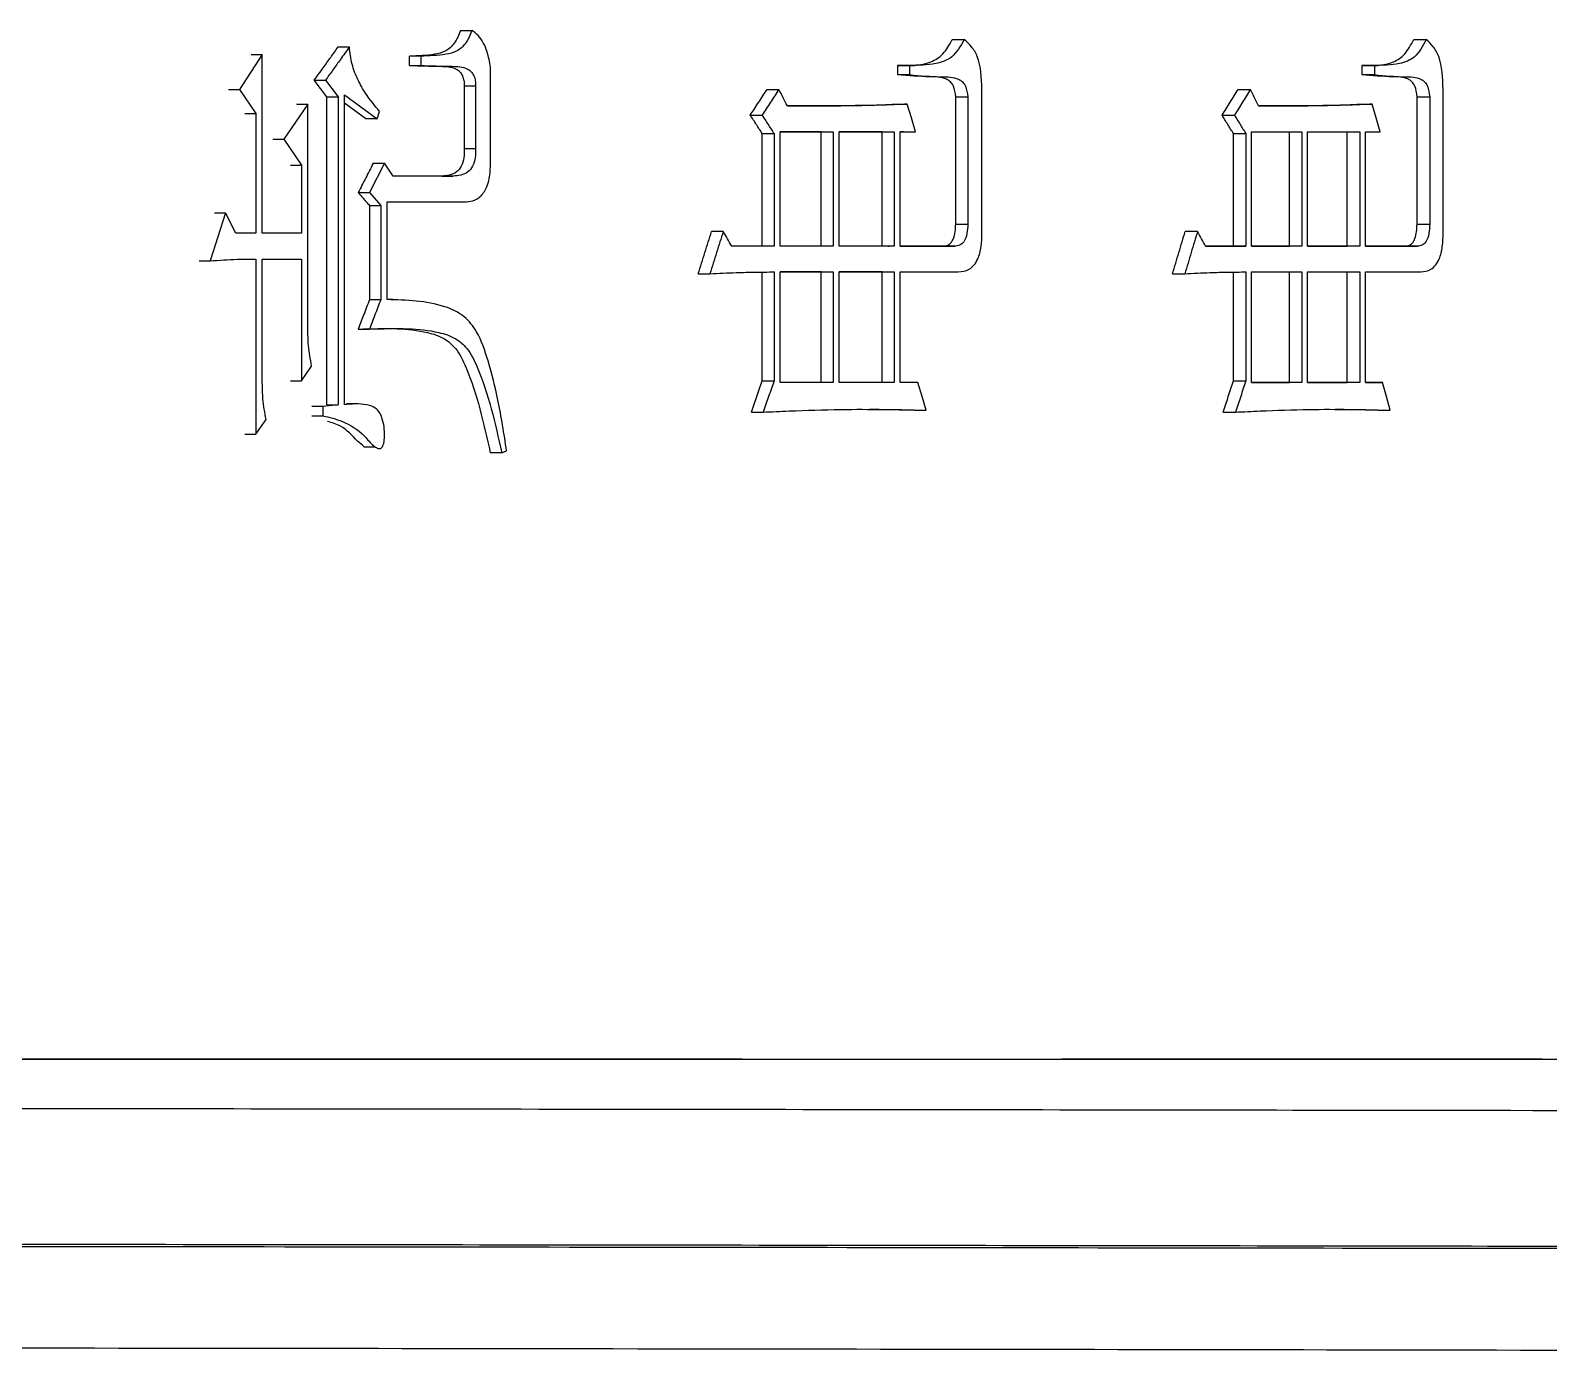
# Model space of a CAD drawing. Header units: millimetres. Extents: x 1890 to 4327, y 775 to 2498.
# Drawn here: x 3058.35 to 3067.25, y 1112.82 to 1120.62 of the extents above; entities that cross this region are included whole.
import ezdxf

# ---------------------------------------------------------------- set-up
doc = ezdxf.new("R2010")
doc.units = ezdxf.units.MM

msp = doc.modelspace()

# ---------------------------------------------------------------- linework, layer by layer
at = {"color": 7, "linetype": 'Continuous', "lineweight": 25}
for p, q in [((3060.872, 1120.6217), (3060.9387, 1120.6217)), ((3063.7561, 1120.5677), (3063.8266, 1120.5677)), ((3066.4632, 1120.5677), (3066.5372, 1120.5677)), ((3059.7095, 1120.4811), (3059.5756, 1120.2756)), ((3059.6444, 1120.4811), (3059.7095, 1120.4811)), ((3059.7095, 1119.4318), (3059.7095, 1120.4811)), ((3060.1544, 1120.5244), (3060.2202, 1120.5244)), ((3060.6391, 1120.4703), (3060.5727, 1120.4703)), ((3060.5727, 1120.4162), (3060.5727, 1120.4703)), ((3060.6391, 1120.4703), (3060.6391, 1120.4162)), ((3060.5727, 1120.4162), (3060.6391, 1120.4162)), ((3061.048, 1119.8645), (3061.048, 1120.4054)), ((3063.5062, 1120.4162), (3063.4362, 1120.4162)), ((3063.4362, 1120.4162), (3063.4362, 1120.3621)), ((3063.4362, 1120.3621), (3063.5062, 1120.3621)), ((3063.5062, 1120.4162), (3063.5062, 1120.3621)), ((3066.2333, 1120.4162), (3066.1597, 1120.4162)), ((3066.1597, 1120.4162), (3066.1597, 1120.3621)), ((3066.1597, 1120.3621), (3066.2333, 1120.3621)), ((3066.2333, 1120.4162), (3066.2333, 1120.3621)), ((3059.5107, 1120.2756), (3059.5756, 1120.2756)), ((3059.5756, 1120.2756), (3059.6723, 1120.1349)), ((3060.0143, 1120.3296), (3060.0799, 1120.3296)), ((3060.0881, 1120.2323), (3060.0143, 1120.3296)), ((3060.0799, 1120.3296), (3060.1538, 1120.2323)), ((3060.8939, 1120.2972), (3060.9606, 1120.2972)), ((3060.8939, 1120.2972), (3060.8939, 1119.9294)), ((3060.9606, 1120.2972), (3060.9606, 1119.9294)), ((3062.6706, 1120.2756), (3062.7397, 1120.2756)), ((3063.9307, 1119.4318), (3063.9307, 1120.2756)), ((3065.4329, 1120.2756), (3065.5056, 1120.2756)), ((3066.6359, 1119.4319), (3066.6359, 1120.2756)), ((3059.9764, 1120.189), (3059.8357, 1119.9835)), ((3059.9109, 1120.189), (3059.9764, 1120.189)), ((3059.9764, 1118.8693), (3059.9764, 1120.189)), ((3060.0881, 1120.2323), (3060.1538, 1120.2323)), ((3060.0881, 1118.4258), (3060.0881, 1120.2323)), ((3060.1538, 1120.2323), (3060.1538, 1118.4258)), ((3060.1907, 1120.2431), (3060.3822, 1120.1025)), ((3060.1907, 1118.4258), (3060.1907, 1120.2431)), ((3060.3162, 1120.1025), (3060.1907, 1120.1948)), ((3063.4222, 1120.189), (3063.4923, 1120.189)), ((3063.777, 1120.2325), (3063.8475, 1120.2325)), ((3063.777, 1119.4859), (3063.777, 1120.2325)), ((3063.8475, 1120.2325), (3063.8475, 1119.4859)), ((3066.1465, 1120.1891), (3066.2201, 1120.1891)), ((3066.4829, 1120.2326), (3066.5569, 1120.2326)), ((3066.4829, 1119.4859), (3066.4829, 1120.2326)), ((3066.5569, 1120.2326), (3066.5569, 1119.4859)), ((3059.6073, 1120.1349), (3059.6723, 1120.1349)), ((3059.6723, 1120.1349), (3059.6723, 1119.4318)), ((3060.3822, 1120.1025), (3060.3162, 1120.1025)), ((3060.3822, 1120.1025), (3060.3969, 1120.1458)), ((3062.5715, 1120.1241), (3062.6405, 1120.1241)), ((3065.3388, 1120.1242), (3065.4113, 1120.1242)), ((3062.6423, 1120.016), (3062.7113, 1120.016)), ((3062.6423, 1119.3561), (3062.6423, 1120.016)), ((3062.7113, 1120.016), (3062.7113, 1119.3561)), ((3062.7467, 1119.3561), (3062.7467, 1120.0268)), ((3062.7467, 1120.0268), (3063.0574, 1120.0268)), ((3062.9879, 1120.0268), (3062.7467, 1120.0268)), ((3062.9879, 1120.0268), (3063.0574, 1120.0268)), ((3062.9879, 1119.3561), (3062.9879, 1120.0268)), ((3063.0574, 1120.0268), (3063.0574, 1119.3561)), ((3063.0926, 1119.3561), (3063.0926, 1120.0268)), ((3063.0926, 1120.0268), (3063.4154, 1120.0268)), ((3063.3454, 1120.0268), (3063.0926, 1120.0268)), ((3063.3454, 1120.0268), (3063.4154, 1120.0268)), ((3063.3454, 1119.3561), (3063.3454, 1120.0268)), ((3063.4154, 1120.0268), (3063.4154, 1119.3561)), ((3063.4503, 1120.0268), (3063.5412, 1120.0268)), ((3063.4503, 1119.3561), (3063.4503, 1120.0268)), ((3063.471, 1120.0268), (3063.4503, 1120.0268)), ((3063.471, 1120.0268), (3063.5412, 1120.0268)), ((3065.406, 1120.016), (3065.4787, 1120.016)), ((3065.406, 1119.3561), (3065.406, 1120.016)), ((3065.4787, 1120.016), (3065.4787, 1119.3561)), ((3065.5123, 1119.3561), (3065.5123, 1120.0268)), ((3065.5123, 1120.0268), (3065.8073, 1120.0268)), ((3065.7343, 1119.3561), (3065.7343, 1120.0268)), ((3065.8073, 1120.0268), (3065.8073, 1119.3561)), ((3065.8408, 1119.3561), (3065.8408, 1120.0268)), ((3065.8408, 1120.0268), (3066.1471, 1120.0268)), ((3066.0736, 1119.3561), (3066.0736, 1120.0268)), ((3066.1471, 1120.0268), (3066.1471, 1119.3561)), ((3066.1803, 1120.0268), (3066.2665, 1120.0268)), ((3066.1803, 1119.3561), (3066.1803, 1120.0268)), ((3059.7704, 1119.9835), (3059.8357, 1119.9835)), ((3059.8357, 1119.9835), (3059.9394, 1119.832)), ((3060.8939, 1119.9294), (3060.9606, 1119.9294)), ((3059.874, 1119.832), (3059.9394, 1119.832)), ((3059.9394, 1119.832), (3059.9394, 1119.4318)), ((3060.4263, 1119.8429), (3060.338, 1119.6698)), ((3060.3602, 1119.8429), (3060.4263, 1119.8429)), ((3060.4777, 1119.7671), (3060.4263, 1119.8429)), ((3060.8293, 1119.7672), (3060.4777, 1119.7671)), ((3060.7627, 1119.7672), (3060.8293, 1119.7672)), ((3060.2721, 1119.6698), (3060.338, 1119.6698)), ((3060.338, 1119.6698), (3060.4042, 1119.5941)), ((3059.4937, 1119.5508), (3059.4042, 1119.2695)), ((3059.4289, 1119.5508), (3059.4937, 1119.5508)), ((3059.5533, 1119.4318), (3059.4937, 1119.5508)), ((3060.3382, 1119.5941), (3060.4042, 1119.5941)), ((3060.3382, 1119.5941), (3060.3382, 1119.0424)), ((3060.4042, 1119.5941), (3060.4042, 1119.0424)), ((3060.441, 1119.6157), (3060.8804, 1119.6157)), ((3060.441, 1119.0424), (3060.441, 1119.6157)), ((3060.441, 1119.6157), (3060.8137, 1119.6157)), ((3060.8137, 1119.6157), (3060.8804, 1119.6157)), ((3063.777, 1119.4859), (3063.8475, 1119.4859)), ((3066.4829, 1119.4859), (3066.5569, 1119.4859)), ((3059.6723, 1119.4318), (3059.5533, 1119.4318)), ((3059.9394, 1119.4318), (3059.7095, 1119.4318)), ((3062.4131, 1119.4426), (3062.3444, 1119.4426)), ((3065.1952, 1119.4427), (3065.123, 1119.4427)), ((3062.7113, 1119.3561), (3062.4629, 1119.3561)), ((3063.0574, 1119.3561), (3062.7467, 1119.3561)), ((3063.4154, 1119.3561), (3063.0926, 1119.3561)), ((3063.3803, 1119.3561), (3063.3855, 1119.3561)), ((3063.7711, 1119.3561), (3063.4503, 1119.3561)), ((3063.4503, 1119.3561), (3063.7006, 1119.3561)), ((3063.7006, 1119.3561), (3063.7711, 1119.3561)), ((3065.4787, 1119.3561), (3065.2426, 1119.3561)), ((3065.2426, 1119.3561), (3065.406, 1119.3561)), ((3065.406, 1119.3561), (3065.4787, 1119.3561)), ((3065.8073, 1119.3561), (3065.5123, 1119.3561)), ((3065.5123, 1119.3561), (3065.7343, 1119.3561)), ((3065.8073, 1119.3561), (3065.7343, 1119.3561)), ((3066.1471, 1119.3561), (3065.8408, 1119.3561)), ((3065.8408, 1119.3561), (3066.0736, 1119.3561)), ((3066.1471, 1119.3561), (3066.0736, 1119.3561)), ((3066.4845, 1119.3561), (3066.1803, 1119.3561)), ((3066.1803, 1119.3561), (3066.4105, 1119.3561)), ((3066.4105, 1119.3561), (3066.4845, 1119.3561)), ((3059.3396, 1119.2695), (3059.4042, 1119.2695)), ((3059.6723, 1119.2804), (3059.6723, 1118.2527)), ((3059.7095, 1119.2804), (3059.9394, 1119.2804)), ((3059.7095, 1118.5556), (3059.7095, 1119.2804)), ((3059.874, 1119.2804), (3059.9394, 1119.2804)), ((3059.9394, 1119.2804), (3059.9394, 1118.5664)), ((3062.6423, 1118.5664), (3062.6423, 1119.2047)), ((3062.7113, 1119.2047), (3062.7113, 1118.5664)), ((3062.7467, 1118.5556), (3062.7467, 1119.2047)), ((3062.7467, 1119.2047), (3063.0574, 1119.2047)), ((3062.9879, 1119.2047), (3062.7467, 1119.2047)), ((3062.9879, 1119.2047), (3063.0574, 1119.2047)), ((3062.9879, 1118.5556), (3062.9879, 1119.2047)), ((3063.0574, 1119.2047), (3063.0574, 1118.5556)), ((3063.0926, 1118.5556), (3063.0926, 1119.2047)), ((3063.0926, 1119.2047), (3063.4154, 1119.2047)), ((3063.3454, 1119.2047), (3063.0926, 1119.2047)), ((3063.3454, 1119.2047), (3063.4154, 1119.2047)), ((3063.3454, 1118.5556), (3063.3454, 1119.2047)), ((3063.4154, 1119.2047), (3063.4154, 1118.5556)), ((3063.4503, 1119.2047), (3063.7919, 1119.2047)), ((3063.4503, 1118.5556), (3063.4503, 1119.2047)), ((3065.406, 1118.5665), (3065.406, 1119.2047)), ((3065.4787, 1119.2047), (3065.4787, 1118.5665)), ((3065.5123, 1118.5556), (3065.5123, 1119.2047)), ((3065.5123, 1119.2047), (3065.8073, 1119.2047)), ((3065.7343, 1118.5557), (3065.7343, 1119.2047)), ((3065.8073, 1119.2047), (3065.8073, 1118.5557)), ((3065.8408, 1118.5557), (3065.8408, 1119.2047)), ((3065.8408, 1119.2047), (3066.1471, 1119.2047)), ((3066.0736, 1118.5557), (3066.0736, 1119.2047)), ((3066.1471, 1119.2047), (3066.1471, 1118.5557)), ((3066.1803, 1119.2047), (3066.5043, 1119.2047)), ((3066.1803, 1118.5557), (3066.1803, 1119.2047)), ((3062.2662, 1119.1938), (3062.3347, 1119.1938)), ((3065.0486, 1119.1939), (3065.1207, 1119.1939)), ((3060.3382, 1119.0424), (3060.4042, 1119.0424)), ((3060.4752, 1119.043), (3060.441, 1119.043)), ((3060.2721, 1118.8693), (3060.338, 1118.8693)), ((3059.9394, 1118.5664), (3059.9986, 1118.653)), ((3062.6423, 1118.5664), (3062.7113, 1118.5664)), ((3063.0574, 1118.5556), (3062.7467, 1118.5556)), ((3063.4154, 1118.5556), (3063.0926, 1118.5556)), ((3063.5551, 1118.5556), (3063.4503, 1118.5556)), ((3065.406, 1118.5665), (3065.4787, 1118.5665)), ((3065.8073, 1118.5557), (3065.5123, 1118.5556)), ((3065.5123, 1118.5556), (3065.7343, 1118.5557)), ((3065.8073, 1118.5557), (3065.7343, 1118.5557)), ((3066.1471, 1118.5557), (3065.8408, 1118.5557)), ((3065.8408, 1118.5557), (3066.0736, 1118.5557)), ((3066.1471, 1118.5557), (3066.0736, 1118.5557)), ((3066.2797, 1118.5557), (3066.1803, 1118.5557)), ((3066.1803, 1118.5557), (3066.206, 1118.5557)), ((3066.206, 1118.5557), (3066.2797, 1118.5557)), ((3060.0651, 1118.415), (3059.9996, 1118.415)), ((3060.1538, 1118.4258), (3060.0651, 1118.415)), ((3060.0651, 1118.415), (3060.0651, 1118.3609)), ((3060.0881, 1118.4258), (3060.1538, 1118.4258)), ((3060.2686, 1118.4304), (3060.2023, 1118.4304)), ((3063.5338, 1118.3934), (3063.604, 1118.3934)), ((3066.2523, 1118.3934), (3066.326, 1118.3934)), ((3059.6723, 1118.2527), (3059.7318, 1118.3393)), ((3059.9995, 1118.3609), (3060.0651, 1118.3609)), ((3062.5786, 1118.3825), (3062.6476, 1118.3825)), ((3065.3455, 1118.3826), (3065.4181, 1118.3826)), ((3060.3048, 1118.1791), (3060.3712, 1118.179)), ((3061.1135, 1118.1446), (3061.1426, 1118.1554))]:
    msp.add_line(p, q, dxfattribs=at)
at = {"color": 7, "linetype": 'Continuous', "lineweight": 25, "flags": 128}
for points in [[(3063.5412, 1120.0268), (3063.5167, 1120.1079), (3063.4923, 1120.189)], [(3066.2665, 1120.0268), (3066.2433, 1120.1079), (3066.2201, 1120.1891)], [(3059.874, 1118.5664), (3059.8903, 1118.5664), (3059.9067, 1118.5664), (3059.9394, 1118.5664)], [(3063.604, 1118.3934), (3063.5795, 1118.4745), (3063.5551, 1118.5556)], [(3066.326, 1118.3934), (3066.3029, 1118.4745), (3066.2797, 1118.5557)], [(3059.6073, 1118.2527), (3059.6235, 1118.2527), (3059.6398, 1118.2527), (3059.6723, 1118.2527)], [(3061.1135, 1118.1446), (3061.0859, 1118.1446), (3061.0662, 1118.1446), (3061.0466, 1118.1446)]]:
    msp.add_lwpolyline(points, dxfattribs=at)
at = {"color": 7, "linetype": 'Continuous', "lineweight": 25}
for points, knots in [([(3060.872, 1120.6217), (3060.8614, 1120.595), (3060.8405, 1120.5428), (3060.7835, 1120.4943), (3060.6924, 1120.4746), (3060.6221, 1120.4721), (3060.5727, 1120.4703)], [0, 0, 0, 0, 0.195785, 0.383105, 0.567257, 1, 1, 1, 1]), ([(3060.9387, 1120.6217), (3060.9281, 1120.595), (3060.9072, 1120.5428), (3060.8501, 1120.4943), (3060.7589, 1120.4746), (3060.6885, 1120.4721), (3060.6391, 1120.4703)], [0, 0, 0, 0, 0.1956589, 0.3829548, 0.5671446, 1, 1, 1, 1]), ([(3061.048, 1120.4054), (3061.0426, 1120.4364), (3061.0338, 1120.4871), (3061.0071, 1120.5496), (3060.977, 1120.5939), (3060.9514, 1120.6125), (3060.9387, 1120.6217)], [0, 0, 0, 0, 0.349141, 0.571236, 0.788179, 1, 1, 1, 1]), ([(3063.4362, 1120.4162), (3063.5022, 1120.4141), (3063.5945, 1120.411), (3063.7067, 1120.4777), (3063.7395, 1120.5373), (3063.7561, 1120.5677)], [0, 0, 0, 0, 0.552607, 0.772172, 1, 1, 1, 1]), ([(3063.8266, 1120.5677), (3063.8046, 1120.5295), (3063.7614, 1120.4547), (3063.6409, 1120.4177), (3063.5573, 1120.4168), (3063.5062, 1120.4162)], [0, 0, 0, 0, 0.287877, 0.565058, 1, 1, 1, 1]), ([(3063.9307, 1120.2756), (3063.9284, 1120.3437), (3063.9251, 1120.4378), (3063.8713, 1120.5288), (3063.8414, 1120.5548), (3063.8266, 1120.5677)], [0, 0, 0, 0, 0.5701603, 0.7877126, 1, 1, 1, 1]), ([(3066.1597, 1120.4162), (3066.2224, 1120.4141), (3066.3099, 1120.4111), (3066.4163, 1120.4778), (3066.4474, 1120.5374), (3066.4632, 1120.5677)], [0, 0, 0, 0, 0.552607, 0.772172, 1, 1, 1, 1]), ([(3066.5372, 1120.5677), (3066.5163, 1120.5296), (3066.4753, 1120.4547), (3066.3611, 1120.4177), (3066.2818, 1120.4168), (3066.2333, 1120.4162)], [0, 0, 0, 0, 0.287877, 0.565058, 1, 1, 1, 1]), ([(3066.6359, 1120.2756), (3066.6336, 1120.3437), (3066.6305, 1120.4378), (3066.5795, 1120.5289), (3066.5512, 1120.5549), (3066.5372, 1120.5677)], [0, 0, 0, 0, 0.57016, 0.787713, 1, 1, 1, 1]), ([(3060.0143, 1120.3296), (3060.0318, 1120.354), (3060.064, 1120.3986), (3060.1106, 1120.4635), (3060.1398, 1120.5041), (3060.1544, 1120.5244)], [0, 0, 0, 0, 0.375264, 0.687632, 1, 1, 1, 1]), ([(3060.2202, 1120.5244), (3060.2026, 1120.5), (3060.1705, 1120.4554), (3060.1238, 1120.3905), (3060.0945, 1120.3499), (3060.0799, 1120.3296)], [0, 0, 0, 0, 0.375031, 0.687515, 1, 1, 1, 1]), ([(3060.3969, 1120.1458), (3060.3688, 1120.1803), (3060.3223, 1120.2374), (3060.2685, 1120.3315), (3060.232, 1120.4223), (3060.2241, 1120.4902), (3060.2202, 1120.5244)], [0, 0, 0, 0, 0.3332308, 0.5520954, 0.7744581, 1, 1, 1, 1]), ([(3060.5727, 1120.4162), (3060.6325, 1120.414), (3060.7234, 1120.4106), (3060.8258, 1120.4104), (3060.8685, 1120.3805), (3060.8846, 1120.3565), (3060.8927, 1120.327), (3060.8935, 1120.3072), (3060.8939, 1120.2972)], [0, 0, 0, 0, 0.491899, 0.747199, 0.81233, 0.879619, 0.939283, 1, 1, 1, 1]), ([(3060.6391, 1120.4162), (3060.699, 1120.414), (3060.7899, 1120.4105), (3060.8925, 1120.4104), (3060.9352, 1120.3805), (3060.9513, 1120.3565), (3060.9595, 1120.327), (3060.9602, 1120.3072), (3060.9606, 1120.2972)], [0, 0, 0, 0, 0.492006, 0.747357, 0.812482, 0.879737, 0.939347, 1, 1, 1, 1]), ([(3063.777, 1120.2325), (3063.7742, 1120.2542), (3063.7698, 1120.2881), (3063.7465, 1120.3217), (3063.7007, 1120.3503), (3063.5941, 1120.3472), (3063.4989, 1120.3562), (3063.4362, 1120.3621)], [0, 0, 0, 0, 0.119281, 0.186046, 0.251055, 0.506993, 1, 1, 1, 1]), ([(3063.5062, 1120.3621), (3063.569, 1120.3562), (3063.6644, 1120.3472), (3063.7711, 1120.3503), (3063.817, 1120.3217), (3063.8403, 1120.2881), (3063.8447, 1120.2542), (3063.8475, 1120.2325)], [0, 0, 0, 0, 0.493108, 0.749094, 0.814101, 0.880835, 1, 1, 1, 1]), ([(3066.4829, 1120.2326), (3066.4802, 1120.2543), (3066.4761, 1120.2882), (3066.454, 1120.3217), (3066.4105, 1120.3503), (3066.3095, 1120.3473), (3066.2192, 1120.3562), (3066.1597, 1120.3621)], [0, 0, 0, 0, 0.11952, 0.186238, 0.251201, 0.506978, 1, 1, 1, 1]), ([(3066.2333, 1120.3621), (3066.2929, 1120.3562), (3066.3833, 1120.3473), (3066.4845, 1120.3503), (3066.528, 1120.3217), (3066.5501, 1120.2882), (3066.5543, 1120.2543), (3066.5569, 1120.2326)], [0, 0, 0, 0, 0.493123, 0.748949, 0.813909, 0.880596, 1, 1, 1, 1]), ([(3062.5715, 1120.1241), (3062.588, 1120.1494), (3062.6211, 1120.1999), (3062.6541, 1120.2503), (3062.6706, 1120.2756)], [0, 0, 0, 0, 0.499999, 1, 1, 1, 1]), ([(3062.7397, 1120.2756), (3062.7231, 1120.2503), (3062.6901, 1120.1999), (3062.657, 1120.1494), (3062.6405, 1120.1241)], [0, 0, 0, 0, 0.499999, 1, 1, 1, 1]), ([(3062.7892, 1120.1782), (3062.7809, 1120.1944), (3062.7644, 1120.2269), (3062.7479, 1120.2594), (3062.7397, 1120.2756)], [0, 0, 0, 0, 0.5, 1, 1, 1, 1]), ([(3065.3388, 1120.1242), (3065.3545, 1120.1494), (3065.3859, 1120.1999), (3065.4172, 1120.2504), (3065.4329, 1120.2756)], [0, 0, 0, 0, 0.499999, 1, 1, 1, 1]), ([(3065.5056, 1120.2756), (3065.4899, 1120.2504), (3065.4585, 1120.1999), (3065.427, 1120.1494), (3065.4113, 1120.1242)], [0, 0, 0, 0, 0.499999, 1, 1, 1, 1]), ([(3065.5526, 1120.1782), (3065.5448, 1120.1945), (3065.5291, 1120.2269), (3065.5134, 1120.2594), (3065.5056, 1120.2756)], [0, 0, 0, 0, 0.5, 1, 1, 1, 1]), ([(3062.7891, 1120.1784), (3062.8481, 1120.1786), (3062.948, 1120.1788), (3063.0679, 1120.1797), (3063.1393, 1120.1803), (3063.1749, 1120.181), (3063.2004, 1120.1815), (3063.2563, 1120.1825), (3063.332, 1120.1845), (3063.3974, 1120.1878), (3063.4222, 1120.189)], [0, 0, 0, 0, 0.277882, 0.471087, 0.56769, 0.615991, 0.640142, 0.688443, 0.881653, 1, 1, 1, 1]), ([(3063.4923, 1120.189), (3063.4517, 1120.1871), (3063.4061, 1120.1849), (3063.3401, 1120.1828), (3063.274, 1120.1815), (3063.1926, 1120.1799), (3063.111, 1120.1795), (3063.0599, 1120.1791), (3063.0241, 1120.1789), (3063.0037, 1120.1788), (3062.9909, 1120.1788), (3062.9807, 1120.1787), (3062.9705, 1120.1787), (3062.9602, 1120.1787), (3062.9474, 1120.1786), (3062.9372, 1120.1786), (3062.9244, 1120.1785), (3062.9142, 1120.1785), (3062.9014, 1120.1785), (3062.8911, 1120.1784), (3062.8809, 1120.1784), (3062.8706, 1120.1784), (3062.8604, 1120.1784), (3062.8476, 1120.1783), (3062.8386, 1120.1783), (3062.8296, 1120.1783), (3062.8245, 1120.1783), (3062.8181, 1120.1783), (3062.813, 1120.1783), (3062.8078, 1120.1783), (3062.8028, 1120.1782), (3062.7966, 1120.1782), (3062.7917, 1120.1782), (3062.7892, 1120.1782)], [0, 0, 0, 0, 0.174064, 0.195822, 0.282854, 0.456917, 0.543949, 0.63098, 0.674496, 0.696254, 0.718011, 0.72889, 0.739769, 0.761527, 0.772406, 0.794164, 0.805043, 0.826801, 0.83768, 0.859437, 0.870316, 0.881195, 0.902953, 0.913832, 0.93559, 0.941029, 0.951908, 0.957348, 0.968227, 0.973666, 0.979105, 0.989553, 1, 1, 1, 1]), ([(3065.5525, 1120.1785), (3065.6062, 1120.1786), (3065.6988, 1120.1788), (3065.8103, 1120.1797), (3065.878, 1120.1803), (3065.9118, 1120.181), (3065.936, 1120.1815), (3065.9891, 1120.1825), (3066.0609, 1120.1845), (3066.1229, 1120.1878), (3066.1465, 1120.1891)], [0, 0, 0, 0, 0.269347, 0.464835, 0.56258, 0.611452, 0.635888, 0.68476, 0.880254, 1, 1, 1, 1]), ([(3066.2201, 1120.1891), (3066.1816, 1120.1871), (3066.1383, 1120.1849), (3066.0757, 1120.1829), (3066.013, 1120.1816), (3065.9357, 1120.18), (3065.8582, 1120.1796), (3065.8097, 1120.1792), (3065.7758, 1120.179), (3065.7564, 1120.1789), (3065.7442, 1120.1788), (3065.7345, 1120.1788), (3065.7248, 1120.1787), (3065.7151, 1120.1787), (3065.7029, 1120.1786), (3065.6932, 1120.1786), (3065.6811, 1120.1786), (3065.6713, 1120.1785), (3065.6592, 1120.1785), (3065.6495, 1120.1785), (3065.6397, 1120.1784), (3065.63, 1120.1784), (3065.6203, 1120.1784), (3065.6081, 1120.1784), (3065.5996, 1120.1783), (3065.591, 1120.1783), (3065.5862, 1120.1783), (3065.5801, 1120.1783), (3065.5752, 1120.1783), (3065.5703, 1120.1783), (3065.5656, 1120.1783), (3065.5597, 1120.1783), (3065.555, 1120.1782), (3065.5526, 1120.1782)], [0, 0, 0, 0, 0.174064, 0.195822, 0.282854, 0.456917, 0.543949, 0.63098, 0.674496, 0.696253, 0.718011, 0.72889, 0.739769, 0.761527, 0.772406, 0.794164, 0.805043, 0.8268, 0.837679, 0.859437, 0.870316, 0.881195, 0.902953, 0.913832, 0.93559, 0.941029, 0.951908, 0.957347, 0.968226, 0.973666, 0.979105, 0.989553, 1, 1, 1, 1]), ([(3062.6423, 1120.016), (3062.6305, 1120.034), (3062.6069, 1120.07), (3062.5833, 1120.1061), (3062.5715, 1120.1241)], [0, 0, 0, 0, 0.5, 1, 1, 1, 1]), ([(3062.6405, 1120.1241), (3062.6523, 1120.1061), (3062.6759, 1120.07), (3062.6995, 1120.034), (3062.7113, 1120.016)], [0, 0, 0, 0, 0.499999, 1, 1, 1, 1]), ([(3065.406, 1120.016), (3065.3948, 1120.034), (3065.3724, 1120.0701), (3065.35, 1120.1061), (3065.3388, 1120.1242)], [0, 0, 0, 0, 0.5, 1, 1, 1, 1]), ([(3065.4113, 1120.1242), (3065.4226, 1120.1061), (3065.445, 1120.0701), (3065.4675, 1120.034), (3065.4787, 1120.016)], [0, 0, 0, 0, 0.499999, 1, 1, 1, 1]), ([(3060.8939, 1119.9294), (3060.894, 1119.9111), (3060.8942, 1119.8747), (3060.8792, 1119.8234), (3060.8358, 1119.773), (3060.7926, 1119.7696), (3060.7627, 1119.7672)], [0, 0, 0, 0, 0.198278, 0.392536, 0.578687, 1, 1, 1, 1]), ([(3060.9606, 1119.9294), (3060.9607, 1119.9111), (3060.961, 1119.8747), (3060.9459, 1119.8234), (3060.9025, 1119.773), (3060.8593, 1119.7696), (3060.8293, 1119.7672)], [0, 0, 0, 0, 0.19814, 0.3923, 0.578456, 1, 1, 1, 1]), ([(3060.3602, 1119.8429), (3060.3455, 1119.814), (3060.3162, 1119.7563), (3060.2868, 1119.6986), (3060.2721, 1119.6698)], [0, 0, 0, 0, 0.5, 1, 1, 1, 1]), ([(3060.8804, 1119.6157), (3060.8977, 1119.6157), (3060.9324, 1119.6157), (3060.9838, 1119.6377), (3061.0271, 1119.6924), (3061.0477, 1119.7745), (3061.0479, 1119.8343), (3061.048, 1119.8645)], [0, 0, 0, 0, 0.177785, 0.356958, 0.541697, 0.768829, 1, 1, 1, 1]), ([(3060.2721, 1119.6698), (3060.2817, 1119.6588), (3060.2975, 1119.6407), (3060.3195, 1119.6155), (3060.332, 1119.6012), (3060.3382, 1119.5941)], [0, 0, 0, 0, 0.434981, 0.71749, 1, 1, 1, 1]), ([(3063.7006, 1119.3561), (3063.7087, 1119.3566), (3063.725, 1119.3577), (3063.7481, 1119.3724), (3063.7738, 1119.4131), (3063.7756, 1119.4557), (3063.777, 1119.4859)], [0, 0, 0, 0, 0.177833, 0.357864, 0.544114, 1, 1, 1, 1]), ([(3063.8475, 1119.4859), (3063.8469, 1119.4671), (3063.8456, 1119.4302), (3063.8291, 1119.3822), (3063.8, 1119.3583), (3063.7806, 1119.3568), (3063.7711, 1119.3561)], [0, 0, 0, 0, 0.293264, 0.577264, 0.790624, 1, 1, 1, 1]), ([(3066.4105, 1119.3561), (3066.4182, 1119.3567), (3066.4337, 1119.3577), (3066.4556, 1119.3725), (3066.4799, 1119.4131), (3066.4816, 1119.4557), (3066.4829, 1119.4859)], [0, 0, 0, 0, 0.177833, 0.357864, 0.544114, 1, 1, 1, 1]), ([(3066.5569, 1119.4859), (3066.5563, 1119.4672), (3066.5552, 1119.4302), (3066.5395, 1119.3822), (3066.5119, 1119.3584), (3066.4936, 1119.3569), (3066.4845, 1119.3561)], [0, 0, 0, 0, 0.293264, 0.577264, 0.790624, 1, 1, 1, 1]), ([(3062.2662, 1119.1938), (3062.2792, 1119.2353), (3062.3053, 1119.3182), (3062.3314, 1119.4012), (3062.3444, 1119.4426)], [0, 0, 0, 0, 0.5, 1, 1, 1, 1]), ([(3062.4131, 1119.4426), (3062.4, 1119.4012), (3062.3739, 1119.3182), (3062.3478, 1119.2353), (3062.3347, 1119.1938)], [0, 0, 0, 0, 0.499999, 1, 1, 1, 1]), ([(3062.4629, 1119.3561), (3062.4546, 1119.3705), (3062.438, 1119.3994), (3062.4214, 1119.4282), (3062.4131, 1119.4426)], [0, 0, 0, 0, 0.500001, 1, 1, 1, 1]), ([(3063.7919, 1119.2047), (3063.8138, 1119.2067), (3063.8582, 1119.2109), (3063.909, 1119.2724), (3063.9284, 1119.3533), (3063.93, 1119.4055), (3063.9307, 1119.4318)], [0, 0, 0, 0, 0.266734, 0.54095, 0.768753, 1, 1, 1, 1]), ([(3065.0486, 1119.1939), (3065.061, 1119.2353), (3065.0858, 1119.3183), (3065.1106, 1119.4012), (3065.123, 1119.4427)], [0, 0, 0, 0, 0.5, 1, 1, 1, 1]), ([(3065.1952, 1119.4427), (3065.1828, 1119.4012), (3065.158, 1119.3183), (3065.1331, 1119.2353), (3065.1207, 1119.1939)], [0, 0, 0, 0, 0.499999, 1, 1, 1, 1]), ([(3065.2426, 1119.3561), (3065.2347, 1119.3706), (3065.2189, 1119.3994), (3065.2031, 1119.4282), (3065.1952, 1119.4427)], [0, 0, 0, 0, 0.500001, 1, 1, 1, 1]), ([(3066.5043, 1119.2047), (3066.525, 1119.2067), (3066.5671, 1119.2109), (3066.6152, 1119.2725), (3066.6337, 1119.3533), (3066.6351, 1119.4055), (3066.6359, 1119.4319)], [0, 0, 0, 0, 0.266734, 0.54095, 0.768753, 1, 1, 1, 1]), ([(3059.4042, 1119.2695), (3059.4307, 1119.2717), (3059.4836, 1119.276), (3059.5731, 1119.2795), (3059.6359, 1119.28), (3059.6723, 1119.2804)], [0, 0, 0, 0, 0.296184, 0.592391, 1, 1, 1, 1]), ([(3062.3347, 1119.1938), (3062.3863, 1119.1966), (3062.4751, 1119.2014), (3062.6006, 1119.2039), (3062.6744, 1119.2044), (3062.7113, 1119.2047)], [0, 0, 0, 0, 0.41049, 0.705225, 1, 1, 1, 1]), ([(3065.1207, 1119.1939), (3065.1698, 1119.1966), (3065.2541, 1119.2014), (3065.3734, 1119.2039), (3065.4436, 1119.2044), (3065.4787, 1119.2047)], [0, 0, 0, 0, 0.41049, 0.705225, 1, 1, 1, 1]), ([(3060.3382, 1119.0424), (3060.3325, 1119.0274), (3060.321, 1118.9974), (3060.299, 1118.9397), (3060.2826, 1118.897), (3060.2721, 1118.8693)], [0, 0, 0, 0, 0.260074, 0.520148, 1, 1, 1, 1]), ([(3060.4042, 1119.0424), (3060.3985, 1119.0274), (3060.387, 1118.9974), (3060.3649, 1118.9397), (3060.3486, 1118.897), (3060.338, 1118.8693)], [0, 0, 0, 0, 0.2600044, 0.5200088, 1, 1, 1, 1]), ([(3061.1426, 1118.1554), (3061.1273, 1118.2553), (3061.0999, 1118.4347), (3061.0401, 1118.668), (3060.9827, 1118.8428), (3060.891, 1118.9557), (3060.7109, 1119.0357), (3060.555, 1119.0395), (3060.441, 1119.0424)], [0, 0, 0, 0, 0.205, 0.367779, 0.497733, 0.583522, 0.695132, 1, 1, 1, 1]), ([(3059.9986, 1118.653), (3059.9912, 1118.6927), (3059.9781, 1118.7639), (3059.9769, 1118.837), (3059.9764, 1118.8693)], [0, 0, 0, 0, 0.558835, 1, 1, 1, 1]), ([(3060.2721, 1118.8693), (3060.3482, 1118.8719), (3060.4844, 1118.8766), (3060.6541, 1118.8598), (3060.7716, 1118.8225), (3060.8532, 1118.7543), (3060.9601, 1118.5326), (3061.0082, 1118.3167), (3061.0466, 1118.1446)], [0, 0, 0, 0, 0.208347, 0.373093, 0.466942, 0.53827, 0.631812, 1, 1, 1, 1]), ([(3060.338, 1118.8693), (3060.4141, 1118.8719), (3060.5501, 1118.8766), (3060.7199, 1118.8599), (3060.8376, 1118.8229), (3060.9196, 1118.7547), (3061.0269, 1118.533), (3061.0751, 1118.3169), (3061.1135, 1118.1446)], [0, 0, 0, 0, 0.208188, 0.372019, 0.466812, 0.538301, 0.631663, 1, 1, 1, 1]), ([(3059.7318, 1118.3393), (3059.7244, 1118.379), (3059.7112, 1118.4502), (3059.71, 1118.5233), (3059.7095, 1118.5556)], [0, 0, 0, 0, 0.558835, 1, 1, 1, 1]), ([(3062.5786, 1118.3825), (3062.5892, 1118.4132), (3062.6105, 1118.4745), (3062.6317, 1118.5358), (3062.6423, 1118.5664)], [0, 0, 0, 0, 0.5, 1, 1, 1, 1]), ([(3062.7113, 1118.5664), (3062.7007, 1118.5358), (3062.6795, 1118.4745), (3062.6582, 1118.4132), (3062.6476, 1118.3825)], [0, 0, 0, 0, 0.5, 1, 1, 1, 1]), ([(3065.3455, 1118.3826), (3065.3556, 1118.4132), (3065.3758, 1118.4745), (3065.3959, 1118.5358), (3065.406, 1118.5665)], [0, 0, 0, 0, 0.5, 1, 1, 1, 1]), ([(3065.4787, 1118.5665), (3065.4686, 1118.5358), (3065.4484, 1118.4745), (3065.4282, 1118.4132), (3065.4181, 1118.3826)], [0, 0, 0, 0, 0.5, 1, 1, 1, 1]), ([(3060.0651, 1118.3609), (3060.1034, 1118.3519), (3060.1896, 1118.3315), (3060.2923, 1118.2674), (3060.3494, 1118.1934), (3060.3797, 1118.1726), (3060.3934, 1118.168), (3060.4023, 1118.1683), (3060.4098, 1118.1734), (3060.4167, 1118.1836), (3060.4242, 1118.206), (3060.4294, 1118.2632), (3060.4209, 1118.3281), (3060.3972, 1118.3833), (3060.3713, 1118.4101), (3060.3069, 1118.4336), (3060.2448, 1118.431), (3060.1958, 1118.4263), (3060.1907, 1118.4258)], [0, 0, 0, 0, 0.15285, 0.344769, 0.435474, 0.46535, 0.478091, 0.490977, 0.499588, 0.510792, 0.530819, 0.571645, 0.680117, 0.719203, 0.758288, 0.806192, 0.979592, 1, 1, 1, 1]), ([(3062.6476, 1118.3825), (3062.6982, 1118.3848), (3062.8501, 1118.3915), (3063.0856, 1118.3996), (3063.3538, 1118.3987), (3063.5206, 1118.3951), (3063.604, 1118.3934)], [0, 0, 0, 0, 0.157705, 0.473128, 0.736533, 1, 1, 1, 1]), ([(3063.5338, 1118.3934), (3063.4839, 1118.3945), (3063.3968, 1118.3966), (3063.3092, 1118.397), (3063.2718, 1118.3972)], [0, 0, 0, 0, 0.57267, 1, 1, 1, 1]), ([(3065.4181, 1118.3826), (3065.4662, 1118.3848), (3065.6105, 1118.3915), (3065.8341, 1118.3996), (3066.0887, 1118.3987), (3066.2469, 1118.3952), (3066.326, 1118.3934)], [0, 0, 0, 0, 0.157705, 0.473128, 0.736533, 1, 1, 1, 1]), ([(3066.2523, 1118.3934), (3066.205, 1118.3946), (3066.1217, 1118.3966), (3066.0379, 1118.397), (3066.0018, 1118.3972)], [0, 0, 0, 0, 0.568277, 1, 1, 1, 1]), ([(3060.3054, 1118.1801), (3060.2931, 1118.1909), (3060.2476, 1118.2307), (3060.1842, 1118.3025), (3060.1185, 1118.3202), (3060.0925, 1118.3272)], [0, 0, 0, 0, 0.182681, 0.676347, 1, 1, 1, 1]), ([(3062.5238, 1114.5875), (3061.7867, 1114.5875), (3060.1327, 1114.5875), (3056.2829, 1114.5875), (3052.0432, 1114.5874), (3046.4425, 1114.5874), (3040.5907, 1114.5873), (3034.4593, 1114.5873), (3028.064, 1114.5872), (3024.0701, 1114.5871), (3021.3659, 1114.5871)], [0, 0, 0, 0, 0.0675233, 0.1515081, 0.3196482, 0.4036328, 0.5717715, 0.7399066, 0.8238912, 1, 1, 1, 1]), ([(3021.4741, 1114.5871), (3022.1204, 1114.5871), (3025.3557, 1114.5872), (3031.1077, 1114.5873), (3037.3073, 1114.5873), (3043.3167, 1114.5874), (3047.9561, 1114.5874), (3053.4934, 1114.5875), (3057.7018, 1114.5875), (3062.6362, 1114.5875), (3067.2339, 1114.5876), (3071.329, 1114.5876), (3075.0106, 1114.5876), (3077.6191, 1114.5877), (3080.4292, 1114.5878), (3082.2995, 1114.5878), (3084.3278, 1114.5879), (3085.0841, 1114.588), (3085.6128, 1114.5881)], [0, 0, 0, 0, 0.020124, 0.100733, 0.181328, 0.221587, 0.302184, 0.342442, 0.423039, 0.463298, 0.543894, 0.624491, 0.664749, 0.745346, 0.785604, 0.8662, 0.906458, 1, 1, 1, 1]), ([(3067.2171, 1114.5876), (3066.7775, 1114.5876), (3065.8964, 1114.5876), (3064.8989, 1114.5875), (3064.3989, 1114.5875)], [0, 0, 0, 0, 0.498815, 1, 1, 1, 1]), ([(3014.3351, 1114.3191), (3015.6074, 1114.3191), (3017.9337, 1114.319), (3021.2972, 1114.3186), (3024.4303, 1114.318), (3027.5465, 1114.3173), (3030.6402, 1114.3164), (3033.7057, 1114.3153), (3036.7372, 1114.314), (3040.9912, 1114.3119), (3046.5316, 1114.3085), (3053.2755, 1114.3033), (3060.0031, 1114.2966), (3065.7241, 1114.2893), (3070.4446, 1114.2817), (3074.2474, 1114.2742), (3077.6815, 1114.266), (3080.6399, 1114.257), (3083.0933, 1114.2472), (3084.1389, 1114.2404), (3084.6707, 1114.2369)], [0, 0, 0, 0, 0.037781, 0.069081, 0.100468, 0.131943, 0.163506, 0.195157, 0.226895, 0.258722, 0.330934, 0.408983, 0.49287, 0.582593, 0.645672, 0.711347, 0.779618, 0.850484, 0.923944, 1, 1, 1, 1]), ([(3085.4267, 1113.4378), (3084.927, 1113.4411), (3083.9412, 1113.4476), (3081.6606, 1113.4568), (3078.8998, 1113.4655), (3075.6715, 1113.4735), (3072.0608, 1113.4809), (3067.5148, 1113.4886), (3061.9117, 1113.4962), (3055.193, 1113.5035), (3048.2903, 1113.5092), (3041.3608, 1113.5137), (3034.5368, 1113.517), (3027.9267, 1113.5192), (3021.6169, 1113.5205), (3017.1126, 1113.5209), (3014.7298, 1113.521), (3014.3351, 1113.521)], [0, 0, 0, 0, 0.07139, 0.140843, 0.208359, 0.273937, 0.337578, 0.399281, 0.488173, 0.572709, 0.652888, 0.72871, 0.800173, 0.867277, 0.930021, 0.988406, 1, 1, 1, 1]), ([(3085.9635, 1113.4238), (3085.2387, 1113.4284), (3083.7889, 1113.4375), (3079.9986, 1113.4504), (3075.1005, 1113.4625), (3069.0598, 1113.4734), (3062.0119, 1113.4832), (3054.069, 1113.4915), (3045.3693, 1113.4982), (3036.0624, 1113.5032), (3027.6206, 1113.506), (3020.3405, 1113.5074), (3016.3369, 1113.5076), (3014.3351, 1113.5077)], [0, 0, 0, 0, 0.0981345, 0.196269, 0.2944034, 0.3925379, 0.4906723, 0.5888066, 0.686941, 0.7850753, 0.8832097, 0.9416048, 1, 1, 1, 1]), ([(2995.9479, 1112.9161), (2998.9726, 1112.917), (3005.0091, 1112.9187), (3014.1622, 1112.919), (3023.2041, 1112.9177), (3032.0315, 1112.9146), (3040.5237, 1112.91), (3047.3682, 1112.9048), (3052.8253, 1112.8997), (3057.1781, 1112.8951), (3061.6359, 1112.8895), (3066.1145, 1112.883), (3070.2484, 1112.8757), (3073.9888, 1112.868), (3077.3071, 1112.8598), (3080.3423, 1112.8508), (3082.9945, 1112.8409), (3085.2294, 1112.8302), (3086.2074, 1112.8227), (3086.7065, 1112.8188)], [0, 0, 0, 0, 0.074691, 0.149062, 0.223115, 0.296848, 0.370262, 0.443356, 0.483243, 0.526636, 0.573536, 0.623941, 0.677851, 0.725458, 0.775499, 0.827974, 0.882883, 0.940225, 1, 1, 1, 1])]:
    msp.add_open_spline(points, degree=3, knots=knots, dxfattribs=at)

doc.saveas('drawing.dxf')
